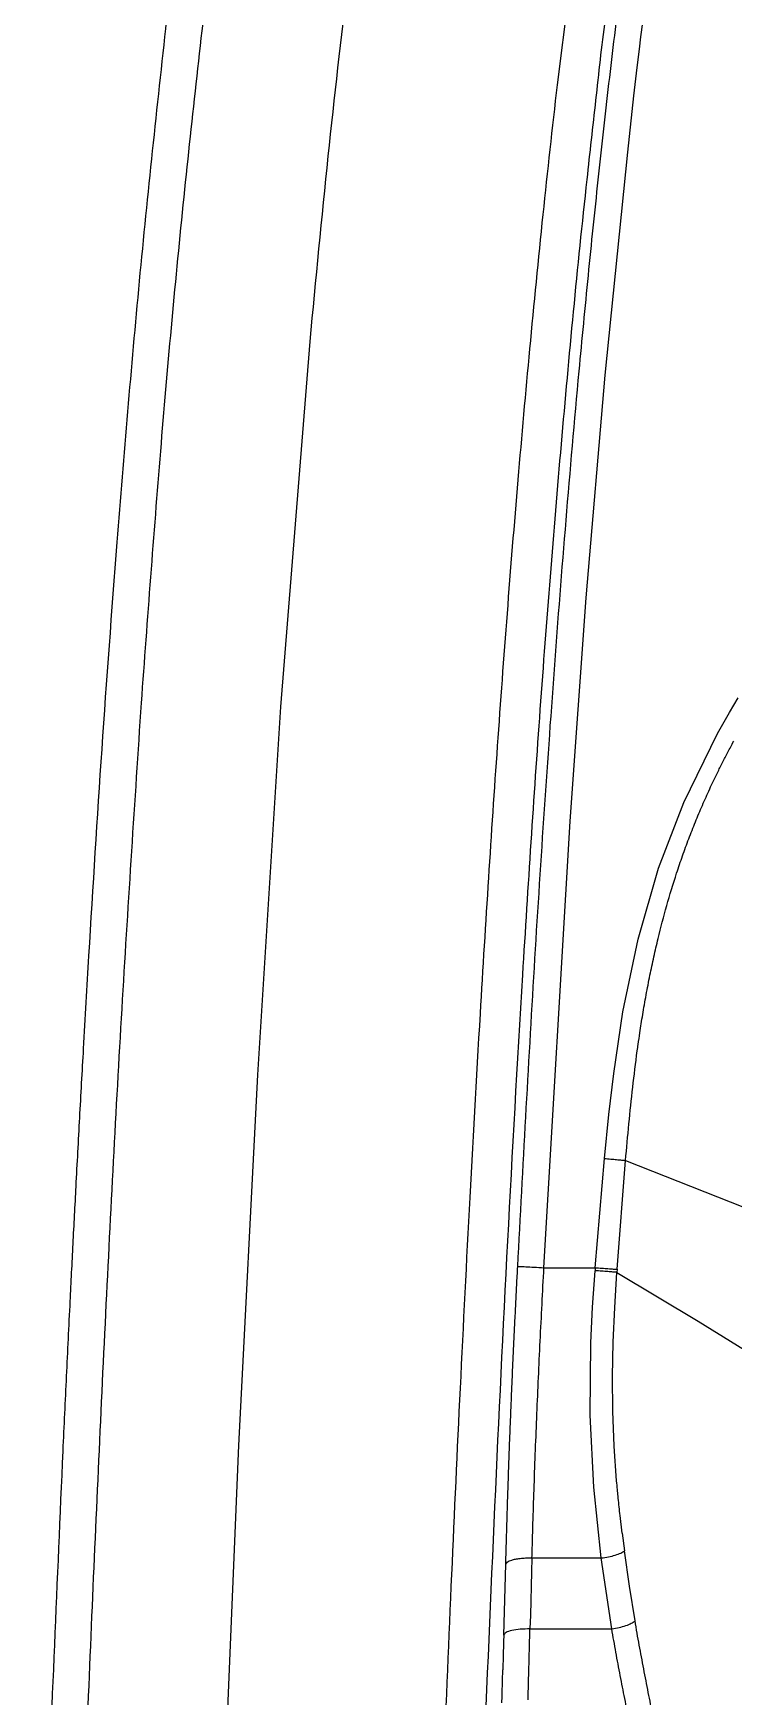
# Model space of a CAD drawing. Extents: x -51 to 27, y -13 to 136.
# Drawn here: x -50.44 to -46.66, y 66.73 to 75.73 of the extents above; entities that cross this region are included whole.
import ezdxf

# ---------------------------------------------------------------- set-up
doc = ezdxf.new("R2010")
doc.units = 0
doc.header["$MEASUREMENT"] = 0
doc.layers.add('GEOMETRY', color=2, linetype='Continuous', lineweight=25)

# ---------------------------------------------------------------- blocks, each defined once
blk = doc.blocks.new('2026 MONTERREY-BLOOM')
at = {"layer": 'GEOMETRY'}
for p, q in [((-35.9262, -8.2659), (-35.8611, -7.7531)), ((-35.4764, -8.0209), (-35.4569, -7.8756)), ((-35.4944, -8.1725), (-35.481, -8.0592)), ((-35.481, -8.0592), (-35.4764, -8.0209)), ((-35.5122, -8.3259), (-35.4944, -8.1725)), ((-35.5463, -8.6295), (-35.5122, -8.3259)), ((-35.6681, -9.8353), (-35.5463, -8.6295)), ((-37.4211, -11.6282), (-37.2628, -9.6536)), ((-35.7707, -11.0402), (-35.6681, -9.8353)), ((-35.858, -12.2464), (-35.7707, -11.0402)), ((-34.9967, -11.6602), (-34.9492, -11.581)), ((-37.5454, -13.6177), (-37.4211, -11.6282)), ((-35.0607, -11.7729), (-34.9967, -11.6602)), ((-35.2435, -12.1454), (-35.0607, -11.7729)), ((-35.3796, -12.5012), (-35.2435, -12.1454)), ((-35.9991, -14.6606), (-35.858, -12.2464)), ((-35.4905, -12.8854), (-35.3796, -12.5012)), ((-35.572, -13.2771), (-35.4905, -12.8854)), ((-35.6219, -13.6106), (-35.572, -13.2771)), ((-37.6473, -15.621), (-37.5454, -13.6177)), ((-35.6479, -13.8327), (-35.6219, -13.6106)), ((-35.6716, -14.0702), (-35.6479, -13.8327)), ((-35.7213, -14.6606), (-35.6716, -14.0702)), ((-35.6031, -14.6693), (-35.5576, -14.0809)), ((-35.5576, -14.0809), (-34.5175, -14.4937)), ((-35.9991, -14.6606), (-35.7213, -14.6606)), ((-35.7356, -14.8734), (-35.7225, -14.677)), ((-35.7213, -14.6606), (-35.7225, -14.677)), ((-35.616, -14.8762), (-35.6042, -14.6857)), ((-35.6031, -14.6693), (-35.6042, -14.6857)), ((-35.6042, -14.6857), (-35.1651, -14.9498)), ((-35.7451, -15.0677), (-35.7356, -14.8734)), ((-35.6245, -15.0635), (-35.616, -14.8762)), ((-35.1651, -14.9498), (-34.7508, -15.2074)), ((-35.7491, -15.4574), (-35.7451, -15.0677)), ((-35.6284, -15.2496), (-35.6245, -15.0635)), ((-35.6268, -15.4368), (-35.6284, -15.2496)), ((-35.7297, -15.8465), (-35.7491, -15.4574)), ((-35.6194, -15.625), (-35.6268, -15.4368)), ((-37.7323, -17.6288), (-37.6473, -15.621)), ((-35.6061, -15.813), (-35.6194, -15.625)), ((-35.689, -16.2297), (-35.7297, -15.8465)), ((-35.5762, -16.0955), (-35.5874, -16.0009)), ((-35.5762, -16.0955), (-35.5639, -16.1914)), ((-36.2163, -16.6466), (-36.2055, -16.2625)), ((-36.0638, -16.2297), (-36.066, -16.3049)), ((-36.0638, -16.2297), (-35.689, -16.2297)), ((-35.6321, -16.6136), (-35.689, -16.2297)), ((-35.537, -16.3817), (-35.5639, -16.1914)), ((-36.066, -16.3049), (-36.0725, -16.5381)), ((-35.5067, -16.57), (-35.537, -16.3817)), ((-36.0725, -16.5381), (-36.0746, -16.6136)), ((-36.0746, -16.6136), (-35.6321, -16.6136))]:
    blk.add_line(p, q, dxfattribs=at)
at = {"layer": 'GEOMETRY', "flags": 128}
blk.add_lwpolyline([(-36.0638, -16.2297), (-36.0634, -16.2163), (-36.063, -16.2023)], dxfattribs=at)
at = {"layer": 'GEOMETRY'}
for points, knots in [([(-36.6427, -38.9849), (-36.6428, -38.748), (-36.6429, -38.2513), (-36.6431, -37.4958), (-36.643, -36.7174), (-36.6423, -35.9379), (-36.6409, -35.1552), (-36.6388, -34.37), (-36.6343, -33.1243), (-36.6247, -31.4274), (-36.6007, -28.7277), (-36.5557, -25.4875), (-36.48, -22.0033), (-36.3837, -18.8258), (-36.2694, -15.9518), (-36.1467, -13.5568), (-36.0218, -11.6425), (-35.9083, -10.2086), (-35.8038, -9.1111), (-35.7174, -8.3466), (-35.6715, -7.9173), (-35.5982, -7.4928), (-35.4908, -7.0801), (-35.3398, -6.6435), (-35.1358, -6.1898), (-34.8703, -5.7277), (-34.5603, -5.2943), (-34.2088, -4.8937), (-33.8193, -4.53), (-33.3956, -4.2066), (-32.942, -3.9269), (-32.4916, -3.7075), (-32.0535, -3.5411), (-31.634, -3.4198), (-31.1992, -3.3309), (-30.7502, -3.28), (-30.3002, -3.2288), (-29.6557, -3.1612), (-28.8172, -3.0818), (-27.5048, -2.9746), (-25.9207, -2.8687), (-23.9532, -2.7617), (-21.8759, -2.6679), (-19.6786, -2.5868), (-17.2507, -2.5139), (-14.59, -2.4519), (-11.7055, -2.4029), (-8.8195, -2.3695), (-5.9364, -2.3497), (-3.0548, -2.3416), (-0.5983, -2.3393), (1.4461, -2.34), (3.0915, -2.3423), (4.7536, -2.3465), (6.4156, -2.3534), (8.0545, -2.3645), (10.4077, -2.3864), (13.4813, -2.429), (16.9743, -2.5047), (20.1483, -2.6009), (23.0112, -2.7146), (25.3952, -2.8364), (27.3074, -2.9606), (28.7412, -3.0736), (29.84, -3.1777), (30.6063, -3.2639), (31.0378, -3.31), (31.4634, -3.3805), (31.8765, -3.4857), (32.3137, -3.6341), (32.7687, -3.8357), (33.2323, -4.0987), (33.6676, -4.4064), (34.0701, -4.7558), (34.436, -5.1433), (34.7616, -5.5651), (35.0437, -6.0171), (35.2785, -6.4922), (35.464, -6.9855), (35.6016, -7.491), (35.6829, -8.0099), (35.7387, -8.5338), (35.8146, -9.2299), (35.8967, -10.0974), (36.0051, -11.4079), (36.112, -12.9931), (36.2405, -15.3392), (36.3619, -18.1726), (36.4654, -21.4568), (36.5399, -24.7062), (36.5915, -27.9302), (36.6206, -30.8028), (36.6357, -33.3227), (36.6407, -34.9225), (36.6423, -35.9634), (36.6428, -36.4441), (36.643, -36.9237), (36.6431, -37.4023), (36.643, -37.8963), (36.6429, -38.4238), (36.6428, -38.792), (36.6428, -38.9849)], [0, 0, 0, 0, 0.005138, 0.010771, 0.016381, 0.022015, 0.027673, 0.03335, 0.039042, 0.054682, 0.070145, 0.097582, 0.124946, 0.145709, 0.16651, 0.187309, 0.197707, 0.208103, 0.218498, 0.221609, 0.224784, 0.227857, 0.230942, 0.234019, 0.237865, 0.24171, 0.245555, 0.249401, 0.253246, 0.257092, 0.260938, 0.264783, 0.267936, 0.271088, 0.274241, 0.277546, 0.280882, 0.284062, 0.291597, 0.299143, 0.312612, 0.326021, 0.341866, 0.357701, 0.373696, 0.394533, 0.415407, 0.436247, 0.457116, 0.477921, 0.498728, 0.51038, 0.52225, 0.534405, 0.54642, 0.558287, 0.569942, 0.597446, 0.624936, 0.645697, 0.666299, 0.687058, 0.697455, 0.707849, 0.718242, 0.721382, 0.724571, 0.72765, 0.730727, 0.733804, 0.737651, 0.741498, 0.745344, 0.74919, 0.753036, 0.756881, 0.760725, 0.76457, 0.768352, 0.772136, 0.775907, 0.779727, 0.783559, 0.79109, 0.798621, 0.812071, 0.825537, 0.849567, 0.873561, 0.896782, 0.920041, 0.943476, 0.95907, 0.97468, 0.978164, 0.981639, 0.985104, 0.988563, 0.992016, 0.995816, 1, 1, 1, 1]), ([(-36.1407, -14.6533), (-36.1119, -14.1152), (-36.0541, -13.0392), (-35.9464, -11.4261), (-35.8442, -10.179), (-35.7594, -9.2973), (-35.706, -8.7789), (-35.6474, -8.2599), (-35.5881, -7.738), (-35.4727, -7.2237), (-35.3078, -6.7223), (-35.1096, -6.2757), (-34.8921, -5.8829), (-34.6663, -5.5407), (-34.4148, -5.2169), (-34.139, -4.9134), (-33.8406, -4.6322), (-33.5213, -4.3748), (-33.183, -4.1429), (-32.8279, -3.9378), (-32.4333, -3.7489), (-31.9983, -3.5846), (-31.5239, -3.4531), (-31.0412, -3.37), (-30.5499, -3.3182), (-29.6855, -3.2217), (-28.442, -3.1078), (-26.8282, -2.9864), (-25.7512, -2.9232), (-25.2135, -2.8916)], [0, 0, 0, 0, 0.0827889, 0.1655581, 0.2483945, 0.2750251, 0.3016561, 0.3284682, 0.3552764, 0.3823044, 0.4092866, 0.4362588, 0.4572354, 0.4782117, 0.4991897, 0.5201698, 0.5411517, 0.5621348, 0.5831185, 0.6041024, 0.625086, 0.6502631, 0.67544, 0.7006168, 0.7254131, 0.7513425, 0.8342548, 0.9172389, 1, 1, 1, 1]), ([(-38.1743, -11.6074), (-38.1409, -11.1539), (-38.0748, -10.2555), (-37.9541, -8.9213), (-37.8542, -8.0422), (-37.8047, -7.6063)], [0, 0, 0, 0, 0.3394793, 0.6725081, 1, 1, 1, 1]), ([(-37.2628, -9.6536), (-37.2312, -9.3196), (-37.1696, -8.6663), (-37.0941, -8.0145), (-37.0572, -7.696)], [0, 0, 0, 0, 0.5113899, 1, 1, 1, 1]), ([(-38.3061, -10.7389), (-38.2678, -10.2683), (-38.1912, -9.3271), (-38.0892, -8.3883), (-38.0382, -7.919)], [0, 0, 0, 0, 0.500072, 1, 1, 1, 1]), ([(-36.8548, -34.3243), (-36.8526, -33.7503), (-36.8482, -32.6189), (-36.8367, -30.9464), (-36.8217, -29.3223), (-36.8021, -27.6868), (-36.781, -26.2808), (-36.7601, -25.0944), (-36.7421, -24.1765), (-36.7226, -23.2752), (-36.7016, -22.3907), (-36.6783, -21.4892), (-36.6519, -20.5587), (-36.6205, -19.5498), (-36.5846, -18.5012), (-36.5441, -17.4305), (-36.5007, -16.3922), (-36.4538, -15.3678), (-36.4019, -14.3363), (-36.3496, -13.3956), (-36.2983, -12.5602), (-36.25, -11.8391), (-36.1974, -11.1217), (-36.1395, -10.4062), (-36.0753, -9.6874), (-36.0054, -8.9754), (-35.9523, -8.4997), (-35.9262, -8.2659)], [0, 0, 0, 0, 0.066008, 0.130127, 0.192358, 0.2528, 0.318237, 0.354073, 0.38927, 0.423828, 0.457747, 0.491028, 0.527541, 0.564804, 0.607124, 0.648203, 0.688039, 0.726636, 0.766144, 0.806825, 0.834987, 0.862402, 0.889945, 0.917719, 0.944956, 0.972938, 1, 1, 1, 1]), ([(-38.4583, -12.9752), (-38.4355, -12.6024), (-38.39, -11.8566), (-38.3341, -11.1115), (-38.3061, -10.7389)], [0, 0, 0, 0, 0.4999083, 1, 1, 1, 1]), ([(-38.5675, -19.9957), (-38.5487, -19.4177), (-38.5115, -18.2674), (-38.4441, -16.5546), (-38.3669, -14.8707), (-38.2808, -13.2245), (-38.2095, -12.1416), (-38.1743, -11.6074)], [0, 0, 0, 0, 0.2065656, 0.4111414, 0.6123268, 0.8087657, 1, 1, 1, 1]), ([(-35.005, -11.8744), (-34.9997, -11.8645), (-34.9892, -11.8447), (-34.9784, -11.8249), (-34.9731, -11.815)], [0, 0, 0, 0, 0.49965, 1, 1, 1, 1]), ([(-35.0614, -11.9856), (-35.0522, -11.9669), (-35.0339, -11.9297), (-35.0146, -11.8928), (-35.005, -11.8744)], [0, 0, 0, 0, 0.500276, 1, 1, 1, 1]), ([(-35.1426, -12.1614), (-35.1295, -12.1318), (-35.1035, -12.0727), (-35.0755, -12.0146), (-35.0614, -11.9856)], [0, 0, 0, 0, 0.500708, 1, 1, 1, 1]), ([(-35.2161, -12.3422), (-35.2043, -12.3118), (-35.1809, -12.2511), (-35.1553, -12.1912), (-35.1426, -12.1614)], [0, 0, 0, 0, 0.500725, 1, 1, 1, 1]), ([(-35.2816, -12.5277), (-35.2712, -12.4965), (-35.2504, -12.4343), (-35.2275, -12.3729), (-35.2161, -12.3422)], [0, 0, 0, 0, 0.500447, 1, 1, 1, 1]), ([(-35.3819, -12.8814), (-35.3669, -12.8219), (-35.337, -12.703), (-35.3001, -12.5861), (-35.2816, -12.5277)], [0, 0, 0, 0, 0.500003, 1, 1, 1, 1]), ([(-35.426, -13.0799), (-35.4191, -13.0467), (-35.4054, -12.9803), (-35.3897, -12.9143), (-35.3819, -12.8814)], [0, 0, 0, 0, 0.500249, 1, 1, 1, 1]), ([(-38.4873, -13.4768), (-38.4826, -13.3933), (-38.4731, -13.2261), (-38.4632, -13.0589), (-38.4583, -12.9752)], [0, 0, 0, 0, 0.499707, 1, 1, 1, 1]), ([(-35.4651, -13.2928), (-35.459, -13.2572), (-35.447, -13.186), (-35.433, -13.1152), (-35.426, -13.0799)], [0, 0, 0, 0, 0.500366, 1, 1, 1, 1]), ([(-35.5189, -13.6856), (-35.5111, -13.62), (-35.502, -13.5425), (-35.4883, -13.4443), (-35.4788, -13.3789), (-35.4703, -13.3254), (-35.4651, -13.2928)], [0, 0, 0, 0, 0.499999, 0.590453, 0.75, 1, 1, 1, 1]), ([(-38.5278, -14.2214), (-38.5212, -14.0975), (-38.5081, -13.8493), (-38.4943, -13.6011), (-38.4873, -13.4768)], [0, 0, 0, 0, 0.499183, 1, 1, 1, 1]), ([(-35.5576, -14.0809), (-35.5518, -14.015), (-35.5402, -13.8831), (-35.526, -13.7514), (-35.5189, -13.6856)], [0, 0, 0, 0, 0.499841, 1, 1, 1, 1]), ([(-35.6716, -14.0702), (-35.6603, -14.0712), (-35.6377, -14.0734), (-35.606, -14.0763), (-35.5779, -14.079), (-35.5643, -14.0803), (-35.5576, -14.0809)], [0, 0, 0, 0, 0.249995, 0.5, 0.7500047, 1, 1, 1, 1]), ([(-38.5594, -14.8423), (-38.5543, -14.7389), (-38.544, -14.532), (-38.5332, -14.325), (-38.5278, -14.2214)], [0, 0, 0, 0, 0.499392, 1, 1, 1, 1]), ([(-36.146, -14.7554), (-36.1451, -14.7383), (-36.1434, -14.7043), (-36.1416, -14.6703), (-36.1407, -14.6533)], [0, 0, 0, 0, 0.499999, 1, 1, 1, 1]), ([(-36.1407, -14.6533), (-36.1378, -14.6534), (-36.1319, -14.6537), (-36.0988, -14.6554), (-36.053, -14.6578), (-36.0171, -14.6596), (-35.9991, -14.6606)], [0, 0, 0, 0, 0.25, 0.499999, 0.749999, 1, 1, 1, 1]), ([(-36.0191, -15.0571), (-36.0159, -14.9906), (-36.0093, -14.8585), (-36.0025, -14.7263), (-35.9991, -14.6606)], [0, 0, 0, 0, 0.5030655, 1, 1, 1, 1]), ([(-36.1511, -14.8564), (-36.1502, -14.8396), (-36.1485, -14.8059), (-36.1468, -14.7722), (-36.146, -14.7554)], [0, 0, 0, 0, 0.4999993, 1, 1, 1, 1]), ([(-38.598, -15.6508), (-38.5918, -15.5161), (-38.5793, -15.2466), (-38.566, -14.9771), (-38.5594, -14.8423)], [0, 0, 0, 0, 0.4997173, 1, 1, 1, 1]), ([(-36.037, -15.4507), (-36.0342, -15.3855), (-36.0286, -15.2547), (-36.0223, -15.1231), (-36.0192, -15.0571)], [0, 0, 0, 0, 0.4989112, 1, 1, 1, 1]), ([(-36.1788, -15.4683), (-36.1774, -15.4345), (-36.1747, -15.3667), (-36.1718, -15.2987), (-36.1703, -15.2647)], [0, 0, 0, 0, 0.5, 1, 1, 1, 1]), ([(-36.0517, -15.8388), (-36.0494, -15.7744), (-36.0449, -15.646), (-36.0396, -15.5157), (-36.037, -15.4507)], [0, 0, 0, 0, 0.501014, 1, 1, 1, 1]), ([(-36.1866, -15.6711), (-36.1853, -15.6375), (-36.1829, -15.5701), (-36.1802, -15.5022), (-36.1788, -15.4683)], [0, 0, 0, 0, 0.5, 1, 1, 1, 1]), ([(-38.7592, -19.8713), (-38.7361, -19.1643), (-38.6901, -17.7572), (-38.6286, -16.3506), (-38.598, -15.6508)], [0, 0, 0, 0, 0.502422, 1, 1, 1, 1]), ([(-35.5874, -16.0009), (-35.5908, -15.9697), (-35.5942, -15.9385), (-35.5973, -15.9069), (-35.5974, -15.9058), (-35.5978, -15.9018), (-35.5993, -15.8864), (-35.6022, -15.8561), (-35.6047, -15.8287), (-35.6061, -15.813)], [0, 0, 0, 0, 0.5, 0.500488, 0.504793, 0.517159, 0.564591, 0.75, 1, 1, 1, 1]), ([(-36.063, -16.2022), (-36.0612, -16.1416), (-36.0577, -16.021), (-36.0537, -15.8993), (-36.0517, -15.8388)], [0, 0, 0, 0, 0.50259, 1, 1, 1, 1]), ([(-36.2026, -16.1644), (-36.2021, -16.1482), (-36.2011, -16.1158), (-36.2002, -16.0834), (-36.1997, -16.0672)], [0, 0, 0, 0, 0.499999, 1, 1, 1, 1]), ([(-36.2054, -16.2625), (-36.205, -16.2461), (-36.204, -16.2134), (-36.2031, -16.1807), (-36.2026, -16.1644)], [0, 0, 0, 0, 0.499999, 1, 1, 1, 1]), ([(-36.2055, -16.2625), (-36.2035, -16.2588), (-36.1991, -16.2508), (-36.1785, -16.2419), (-36.1531, -16.2356), (-36.1278, -16.2318), (-36.0974, -16.2294), (-36.0753, -16.2296), (-36.0638, -16.2297)], [0, 0, 0, 0, 0.189004, 0.418238, 0.548497, 0.688889, 0.839403, 1, 1, 1, 1]), ([(-35.689, -16.2297), (-35.6756, -16.2278), (-35.649, -16.2239), (-35.6126, -16.2146), (-35.5821, -16.2035), (-35.57, -16.1954), (-35.5639, -16.1914)], [0, 0, 0, 0, 0.249996, 0.5, 0.750003, 1, 1, 1, 1]), ([(-36.0797, -16.805), (-36.0789, -16.7731), (-36.0772, -16.7092), (-36.0755, -16.6455), (-36.0746, -16.6136)], [0, 0, 0, 0, 0.499039, 1, 1, 1, 1]), ([(-35.6321, -16.6136), (-35.6186, -16.6112), (-35.5916, -16.6063), (-35.555, -16.5954), (-35.5245, -16.583), (-35.5126, -16.5743), (-35.5067, -16.57)], [0, 0, 0, 0, 0.249996, 0.5, 0.750004, 1, 1, 1, 1]), ([(-35.5862, -16.8659), (-35.5942, -16.8238), (-35.6103, -16.7397), (-35.6248, -16.6556), (-35.6321, -16.6136)], [0, 0, 0, 0, 0.499998, 1, 1, 1, 1]), ([(-35.4836, -16.7003), (-35.4876, -16.6787), (-35.4955, -16.6353), (-35.5029, -16.5919), (-35.5067, -16.57)], [0, 0, 0, 0, 0.496984, 1, 1, 1, 1]), ([(-36.2162, -16.6466), (-36.2167, -16.6626), (-36.2175, -16.6943), (-36.2184, -16.726), (-36.2188, -16.7418)], [0, 0, 0, 0, 0.503619, 1, 1, 1, 1]), ([(-35.4594, -16.8296), (-35.4635, -16.8081), (-35.4717, -16.7649), (-35.4797, -16.7219), (-35.4836, -16.7003)], [0, 0, 0, 0, 0.498598, 1, 1, 1, 1]), ([(-36.2188, -16.7418), (-36.2193, -16.7574), (-36.2201, -16.7885), (-36.2209, -16.8197), (-36.2214, -16.8352)], [0, 0, 0, 0, 0.500739, 1, 1, 1, 1]), ([(-36.085, -16.9975), (-36.0841, -16.9653), (-36.0823, -16.9009), (-36.0806, -16.837), (-36.0797, -16.805)], [0, 0, 0, 0, 0.500276, 1, 1, 1, 1]), ([(-35.41, -17.0817), (-35.4183, -17.0401), (-35.4351, -16.9557), (-35.4512, -16.872), (-35.4594, -16.8296)], [0, 0, 0, 0, 0.493492, 1, 1, 1, 1])]:
    blk.add_open_spline(points, degree=3, knots=knots, dxfattribs=at)
for points in [[(-35.6042, -14.6857), (-35.6109, -14.6852), (-35.6242, -14.6842), (-35.6533, -14.6821), (-35.6865, -14.6796), (-35.7105, -14.6779), (-35.7225, -14.677)], [(-35.7213, -14.6606), (-35.7093, -14.6614), (-35.6854, -14.6632), (-35.6521, -14.6656), (-35.6231, -14.6678), (-35.6098, -14.6688), (-35.6031, -14.6693)], [(-36.1609, -15.0596), (-36.1593, -15.0258), (-36.1561, -14.9581), (-36.1527, -14.8903), (-36.1511, -14.8564)], [(-36.1703, -15.2647), (-36.1688, -15.2306), (-36.1657, -15.1623), (-36.1625, -15.0938), (-36.1609, -15.0596)], [(-36.1934, -15.8698), (-36.1923, -15.8368), (-36.1901, -15.7708), (-36.1878, -15.7044), (-36.1866, -15.6711)], [(-36.1997, -16.0672), (-36.1987, -16.0344), (-36.1967, -15.9688), (-36.1945, -15.9028), (-36.1934, -15.8698)], [(-36.0746, -16.6136), (-36.0925, -16.6137), (-36.1281, -16.6138), (-36.1738, -16.621), (-36.207, -16.6322), (-36.2132, -16.6418), (-36.2163, -16.6466)], [(-36.2263, -17.0124), (-36.2254, -16.9828), (-36.2238, -16.9236), (-36.2222, -16.8647), (-36.2214, -16.8352)], [(-35.5367, -17.1138), (-35.5452, -17.0723), (-35.5621, -16.9894), (-35.5782, -16.907), (-35.5862, -16.8659)]]:
    blk.add_open_spline(points, degree=3, dxfattribs=at)

msp = doc.modelspace()

# ---------------------------------------------------------------- block references
msp.add_blockref('2026 MONTERREY-BLOOM', (-11.682, 83.7145))

doc.saveas('drawing.dxf')
